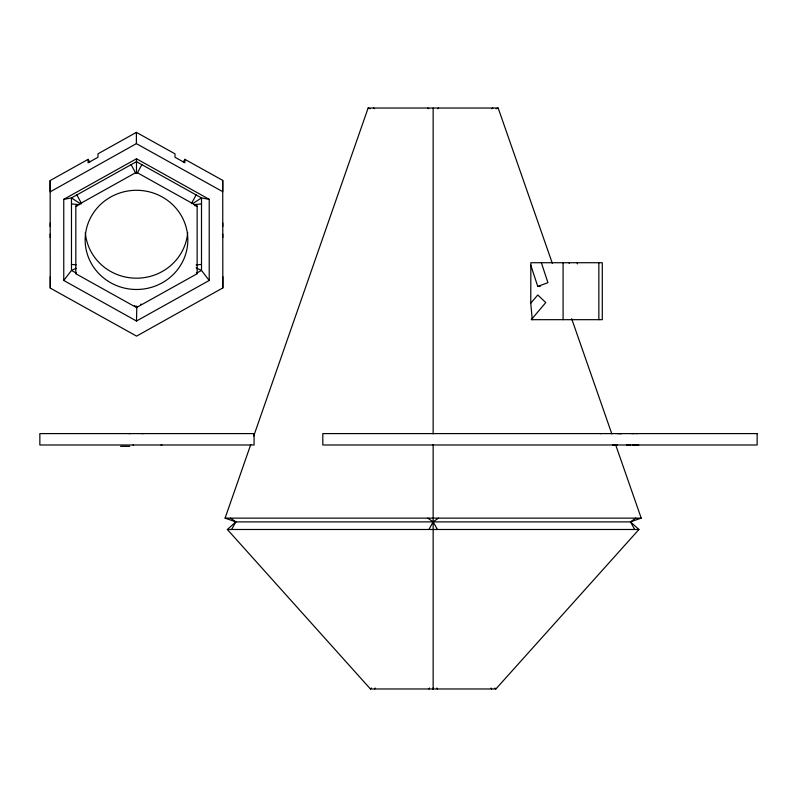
<?xml version="1.0" encoding="UTF-8"?>
<svg xmlns="http://www.w3.org/2000/svg" width="797" height="797" viewBox="0 0 797 797"><rect width="100%" height="100%" fill="white"/><g stroke="black" fill="none" stroke-linecap="round" stroke-linejoin="round"><path stroke-width="1.2" d="M209.213 199.34L201.502 197.925L136.486 161.661L71.471 197.925L71.471 270.432L63.76 280.464L136.486 321.022L209.213 280.464L209.213 199.34L136.486 158.782L63.76 199.34L63.76 280.464M136.825 306.506L136.486 321.022M209.213 280.464L201.502 270.432L201.502 197.925L192.764 203.584M433.15 688.359L433.15 688.967L433.15 444.547M530.762 303.219L530.852 262.721L602.293 262.721L602.293 319.677L531.27 319.677L545.786 302.571L537.766 294.97L530.762 303.219L532.247 319.677M615.553 444.547L641.216 518.13L630.457 521.886L235.842 521.886L225.083 518.13L250.756 444.547M253.725 436.019L368.134 108.033L498.165 108.033L552.331 263.309M137.164 173.387L141.866 164.66M191.419 203.643L196.122 194.916M231.598 529.487L235.842 521.886L230.463 518.13M428.916 529.487L433.15 521.886L438.529 518.13M374.65 688.967L375.178 688.02M428.916 688.967L429.444 688.02M183.26 162.04L184.874 159.34L222.732 180.391L222.831 287.916L136.586 336.125L50.251 288.086L50.151 180.56L88.108 159.35L89.722 162.05M75.825 273.73L75.825 206.074L136.486 172.242L197.148 206.074L197.148 273.73L136.486 307.562L75.825 273.73L76.223 273.212M235.842 521.886L227.364 529.487L370.416 688.967L495.893 688.967L638.945 529.487L630.457 521.886L635.837 518.13M370.416 688.967L371.472 688.02M437.523 108.731L438.529 108.033M491.779 108.731L492.785 108.033M184.874 159.34L184.874 162.767L175.001 157.278L175.001 153.841L136.387 132.362L97.971 153.831L97.971 157.268L88.108 162.777L88.108 159.35M222.732 180.391L222.732 191.679L136.387 143.639L50.151 191.848L50.151 180.56M140.521 304.444L141.189 304.065M196.46 273.251L201.502 270.432L196.122 267.922M76.173 268.24L71.471 270.432L76.173 273.062M530.762 265.212L537.766 286.422L547.938 282.676L541.352 262.721M496.152 108.731L498.165 108.033M63.76 199.34L71.471 197.925L80.886 204.022M75.825 206.074L77.827 205.706M194.109 204.59L201.502 203.922M196.122 264.923L201.502 264.435M634.581 444.985L636.664 444.985L635.089 444.985M612.754 444.985L617.237 444.985M627.1 444.985L629.69 444.985M637.779 444.985L638.766 444.985M537.766 286.422L540.227 286.422M128.955 433.598L130.339 433.598M141.746 433.598L143.211 433.598M600.061 433.598L600.998 433.598M616.918 433.598L620.803 433.598M620.086 433.598L621.829 433.598M636.215 433.598L637.202 433.598M634.004 433.598L631.573 433.598M161.024 444.985L161.96 444.985M630.347 444.985L627.01 444.985M132.989 444.985L133.507 444.985M632.22 444.985L633.485 444.985M225.083 518.13L641.216 518.13M227.364 529.487L638.945 529.487M71.471 203.922L79.541 204.65M71.471 264.435L76.173 264.863M194.747 205.626L197.148 206.074M368.134 108.033L370.157 108.731M134.474 305.57L135.141 305.948M427.77 108.033L428.786 108.731M373.514 108.033L374.52 108.731M427.77 518.13L433.15 521.886L437.394 529.487M494.827 688.02L495.893 688.967M196.351 272.694L197.148 273.73M630.457 521.886L634.701 529.487M491.121 688.02L491.649 688.967M436.866 688.02L437.394 688.967M131.106 164.66L135.819 173.387M76.851 194.916L81.553 203.643M569.058 262.721L569.287 263.339M571.668 318.74L611.827 433.887M577.118 262.721L577.506 263.897M136.486 158.782L136.486 173.288M598.856 262.721L598.856 319.677M563.09 262.721L563.09 319.677M433.15 108.033L433.15 433.887M433.15 688.02L433.15 688.967M222.771 223.1L222.771 226.527M222.781 234.099L222.781 237.536M222.831 276.639L222.831 287.916M136.486 306.078L136.486 307.562M136.387 132.362L136.387 143.639M50.251 276.808L50.251 288.086M50.201 223.1L50.201 226.527M50.211 234.099L50.211 237.536M129.772 446.36A93.588 2.69 -0.1 0 1 120.586 446.34M187.674 232.465A51.337 49.593 0 0 1 136.566 278.193A51.337 49.593 0 0 1 85.319 232.614M254.094 433.598L39.85 433.598L39.85 444.985L254.094 444.985L254.094 433.598M757.15 433.598L322.815 433.598L322.815 444.985L757.15 444.985L757.15 433.598M108.392 281.391A51.337 49.593 0 0 0 187.753 242.637A51.337 49.593 0 0 0 113.323 195.624A51.337 49.593 0 0 0 108.392 281.391"/></g></svg>
